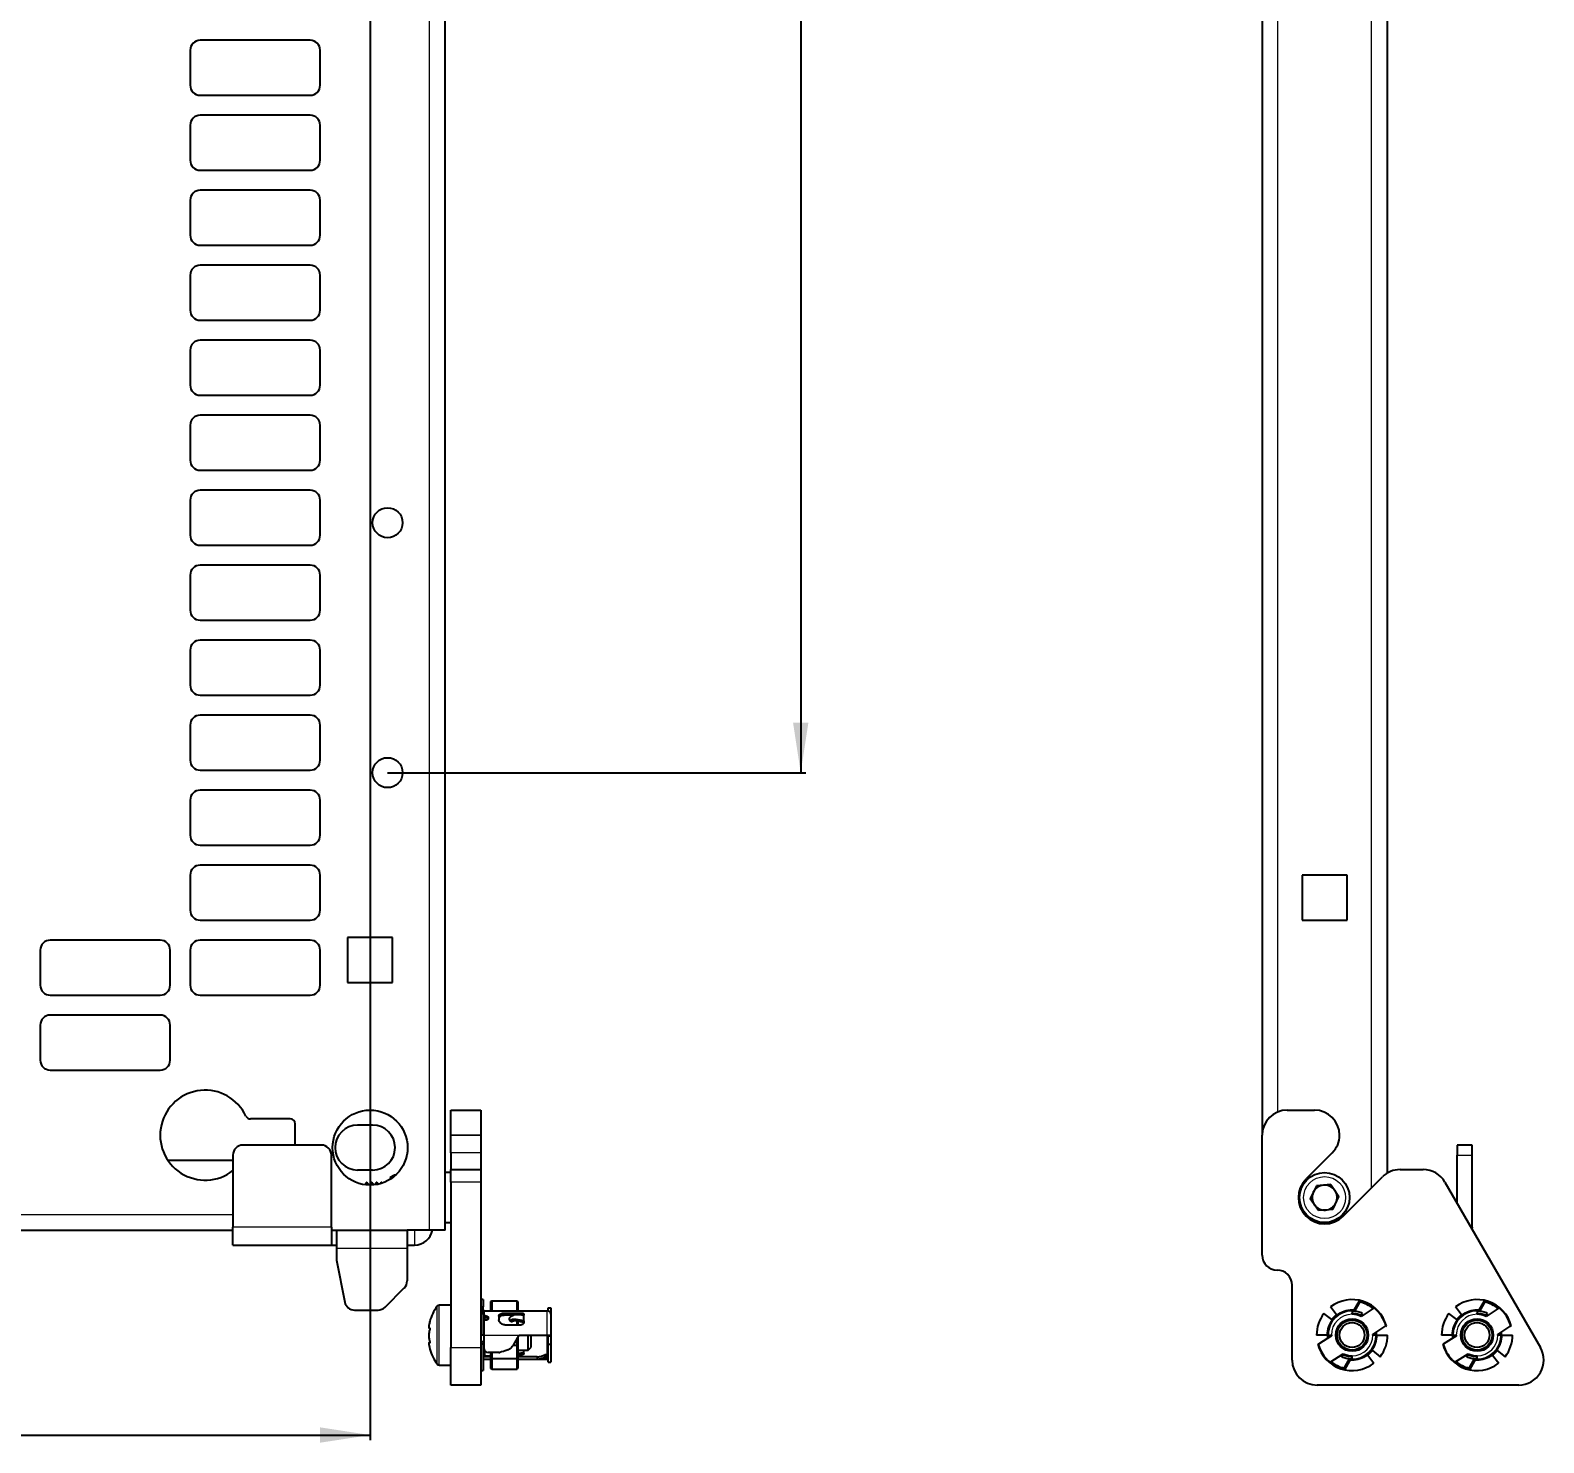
# Model space of a CAD drawing. Header units: millimetres. Extents: x -1035 to 1231, y 351 to 1984.
# Drawn here: x -127 to 175.8, y 492.7 to 775.2 of the extents above; entities that cross this region are included whole.
import ezdxf

# ---------------------------------------------------------------- set-up
doc = ezdxf.new("R2010")
doc.units = ezdxf.units.MM
doc.layers.add('FORMAT', color=7, linetype='Continuous')
doc.styles.add('SLDTEXTSTYLE0', font='TXT', dxfattribs={"width": 0.75})
doc.dimstyles.new('SLDDIMSTYLE0', dxfattribs={"dimtxt": 20, "dimasz": 10, "dimexe": 0, "dimexo": 0.0625, "dimgap": 5, "dimtad": 2, "dimdec": 1, "dimrnd": 1e-09, "dimzin": 12, "dimdsep": 46, "dimtxsty": 'SLDTEXTSTYLE0', "dimsah": 1, "dimcen": 0.09, "dimadec": 0, "dimazin": 3, "dimtfac": 1, "dimtofl": 0, "dimtmove": 0, "dimatfit": 3, "dimfxl": 0, "dimfrac": 2, "dimtolj": 1, "dimtzin": 12, "dimarcsym": 0})

# ---------------------------------------------------------------- blocks, each defined once
blk = doc.blocks.new('_D_2')
at = {"layer": 'FORMAT'}
for p, q in [((-55.52, 1726.74), (28.12, 1726.74)), ((27.12, 1726.74), (27.12, 626.74)), ((-55.52, 626.74), (28.12, 626.74))]:
    blk.add_line(p, q, dxfattribs=at)
for points in [[(27.12, 1726.74), (25.59, 1716.74), (28.66, 1716.74)], [(27.12, 626.74), (28.66, 636.74), (25.59, 636.74)]]:
    blk.add_solid(points, dxfattribs=at)
at = {"layer": 'FORMAT', "insert": (1.34, 1147.19), "char_height": 20, "attachment_point": 1, "rotation": 90, "style": 'SLDTEXTSTYLE0'}
blk.add_mtext('1100', dxfattribs=at)
blk = doc.blocks.new('_D_4')
at = {"layer": 'FORMAT'}
for p, q in [((-915.03, 1176.73), (-915.03, 493.24)), ((-59.03, 1176.73), (-59.03, 493.24)), ((-915.03, 494.24), (-59.03, 494.24))]:
    blk.add_line(p, q, dxfattribs=at)
for points in [[(-915.03, 494.24), (-905.03, 492.71), (-905.03, 495.78)], [(-59.03, 494.24), (-69.03, 495.78), (-69.03, 492.71)]]:
    blk.add_solid(points, dxfattribs=at)
at = {"layer": 'FORMAT', "insert": (-509.19, 520.03), "char_height": 20, "attachment_point": 1, "style": 'SLDTEXTSTYLE0'}
blk.add_mtext('856', dxfattribs=at)

msp = doc.modelspace()

# ---------------------------------------------------------------- linework, layer by layer
at = {"color": 8, "linetype": 'Continuous', "lineweight": 18}
for p, q in [((-47.13, 535.24), (-47.13, 1818.24)), ((122.54, 1818.24), (122.54, 558.87)), ((141.34, 543.72), (141.34, 1818.24)), ((-42.88, 554.24), (-36.88, 554.24)), ((-36.88, 554.24), (-42.88, 554.24)), ((-36.88, 550.7), (-42.88, 550.7)), ((158.44, 550.24), (161.44, 550.24)), ((-36.88, 544.85), (-42.88, 544.85)), ((-887.08, 538.33), (-86.48, 538.33)), ((-66.78, 535.84), (-86.48, 535.84)), ((-50.13, 535.24), (-50.13, 532.24)), ((161.2, 535.84), (161.44, 535.84)), ((-65.78, 531.64), (-51.63, 531.64)), ((-45.64, 508.47), (-45.64, 520.02)), ((-45.2, 508.24), (-45.2, 520.24)), ((-36.18, 519.09), (-36.18, 518.09)), ((-35.93, 517.7), (-35.93, 518.09)), ((-32.08, 518.64), (-32.08, 518.19)), ((-28.78, 518.19), (-28.78, 518.64)), ((-23.58, 514.24), (-23.58, 519.09)), ((-36.18, 517.2), (-36.18, 514.24)), ((-36.18, 514.24), (-29.18, 514.24)), ((-23.58, 510.3), (-23.58, 514.24)), ((-42.88, 511.74), (-36.88, 511.74)), ((-36.18, 510.79), (-36.18, 509.89))]:
    msp.add_line(p, q, dxfattribs=at)
at = {"color": 7, "linetype": 'Continuous', "lineweight": 25}
for p, q in [((-44.03, 535.24), (-44.03, 1818.24)), ((144.44, 1818.24), (144.44, 546.62)), ((119.44, 1789.04), (119.44, 554.24)), ((-71.03, 773.24), (-93.03, 773.24)), ((-95.03, 771.24), (-95.03, 764.24)), ((-69.03, 764.24), (-69.03, 771.24)), ((-93.03, 762.24), (-71.03, 762.24)), ((-71.03, 758.24), (-93.03, 758.24)), ((-95.03, 756.24), (-95.03, 749.24)), ((-69.03, 749.24), (-69.03, 756.24)), ((-93.03, 747.24), (-71.03, 747.24)), ((-71.03, 743.24), (-93.03, 743.24)), ((-95.03, 741.24), (-95.03, 734.24)), ((-69.03, 734.24), (-69.03, 741.24)), ((-93.03, 732.24), (-71.03, 732.24)), ((-71.03, 728.24), (-93.03, 728.24)), ((-95.03, 726.24), (-95.03, 719.24)), ((-69.03, 719.24), (-69.03, 726.24)), ((-93.03, 717.24), (-71.03, 717.24)), ((-71.03, 713.24), (-93.03, 713.24)), ((-95.03, 711.24), (-95.03, 704.24)), ((-69.03, 704.24), (-69.03, 711.24)), ((-93.03, 702.24), (-71.03, 702.24)), ((-71.03, 698.24), (-93.03, 698.24)), ((-95.03, 696.24), (-95.03, 689.24)), ((-69.03, 689.24), (-69.03, 696.24)), ((-93.03, 687.24), (-71.03, 687.24)), ((-71.03, 683.24), (-93.03, 683.24)), ((-95.03, 681.24), (-95.03, 674.24)), ((-69.03, 674.24), (-69.03, 681.24)), ((-93.03, 672.24), (-71.03, 672.24)), ((-95.03, 666.24), (-95.03, 659.24)), ((-71.03, 668.24), (-93.03, 668.24)), ((-69.03, 659.24), (-69.03, 666.24)), ((-93.03, 657.24), (-71.03, 657.24)), ((-95.03, 651.24), (-95.03, 644.24)), ((-71.03, 653.24), (-93.03, 653.24)), ((-69.03, 644.24), (-69.03, 651.24)), ((-93.03, 642.24), (-71.03, 642.24)), ((-95.03, 636.24), (-95.03, 629.24)), ((-71.03, 638.24), (-93.03, 638.24)), ((-69.03, 629.24), (-69.03, 636.24)), ((-93.03, 627.24), (-71.03, 627.24)), ((-95.03, 621.24), (-95.03, 614.24)), ((-71.03, 623.24), (-93.03, 623.24)), ((-69.03, 614.24), (-69.03, 621.24)), ((-93.03, 612.24), (-71.03, 612.24)), ((-95.03, 606.24), (-95.03, 599.24)), ((-71.03, 608.24), (-93.03, 608.24)), ((-69.03, 599.24), (-69.03, 606.24)), ((136.44, 606.24), (127.44, 606.24)), ((127.44, 606.24), (127.44, 597.24)), ((136.44, 597.24), (136.44, 606.24)), ((-93.03, 597.24), (-71.03, 597.24)), ((127.44, 597.24), (136.44, 597.24)), ((-63.53, 593.74), (-63.53, 584.74)), ((-54.53, 593.74), (-63.53, 593.74)), ((-54.53, 584.74), (-54.53, 593.74)), ((-125.03, 591.24), (-125.03, 584.24)), ((-101.03, 593.24), (-123.03, 593.24)), ((-99.03, 584.24), (-99.03, 591.24)), ((-95.03, 591.24), (-95.03, 584.24)), ((-71.03, 593.24), (-93.03, 593.24)), ((-69.03, 584.24), (-69.03, 591.24)), ((-63.53, 584.74), (-54.53, 584.74)), ((-123.03, 582.24), (-101.03, 582.24)), ((-93.03, 582.24), (-71.03, 582.24)), ((-125.03, 576.24), (-125.03, 569.24)), ((-101.03, 578.24), (-123.03, 578.24)), ((-99.03, 569.24), (-99.03, 576.24)), ((-123.03, 567.24), (-101.03, 567.24)), ((-75.03, 557.48), (-82.97, 557.48)), ((-42.88, 559.24), (-36.88, 559.24)), ((-42.88, 554.24), (-42.88, 559.24)), ((-36.88, 559.24), (-36.88, 554.24)), ((124.44, 559.24), (129.94, 559.24)), ((-74.03, 552.24), (-74.03, 556.48)), ((-58.53, 556.24), (-61.53, 556.24)), ((-42.88, 550.7), (-42.88, 554.24)), ((-42.88, 554.24), (-42.88, 554.24)), ((-36.88, 554.24), (-36.88, 550.7)), ((-36.88, 554.24), (-36.88, 554.24)), ((119.44, 530.24), (119.44, 554.24)), ((134.94, 554.24), (134.94, 554.24)), ((-68.78, 552.24), (-84.48, 552.24)), ((161.44, 552.24), (158.44, 552.24)), ((158.44, 552.24), (158.44, 550.24)), ((161.44, 550.24), (161.44, 552.24)), ((-99.51, 549.23), (-86.48, 549.23)), ((-86.48, 550.24), (-86.48, 535.84)), ((-66.78, 535.84), (-66.78, 550.24)), ((-42.88, 550.7), (-42.88, 547.35)), ((-36.88, 550.7), (-36.88, 547.35)), ((133.48, 550.7), (128.23, 545.46)), ((158.44, 540.62), (158.44, 550.24)), ((161.44, 535.84), (161.44, 550.24)), ((-58.53, 547.24), (-61.53, 547.24)), ((-54.16, 546.24), (-55.03, 545.74)), ((-55.03, 545.74), (-55.03, 545.4)), ((-53.93, 546.24), (-54.16, 546.24)), ((-54.16, 546.24), (-54.16, 546.04)), ((-42.88, 546.74), (-44.03, 546.74)), ((-42.88, 547.35), (-36.88, 547.35)), ((-42.88, 544.85), (-42.88, 547.35)), ((-36.88, 547.35), (-36.88, 544.85)), ((135.66, 538.03), (143.51, 545.89)), ((147.05, 547.35), (151.67, 547.35)), ((-59.78, 544.74), (-60.03, 544.49)), ((-60.03, 544.49), (-60.03, 544.31)), ((-59.66, 544.74), (-59.78, 544.74)), ((-59.78, 544.74), (-59.78, 544.28)), ((-59.31, 544.25), (-59.66, 544.74)), ((-59.66, 544.74), (-59.66, 544.27)), ((-58.79, 544.74), (-59.14, 544.25)), ((-58.66, 544.74), (-58.79, 544.74)), ((-58.79, 544.74), (-58.79, 544.25)), ((-58.33, 544.28), (-58.66, 544.74)), ((-58.66, 544.74), (-58.66, 544.25)), ((-57.79, 544.74), (-58.11, 544.3)), ((-57.66, 544.74), (-57.79, 544.74)), ((-57.79, 544.74), (-57.79, 544.35)), ((-57.43, 544.42), (-57.66, 544.74)), ((-57.66, 544.74), (-57.66, 544.37)), ((-56.79, 544.74), (-56.94, 544.54)), ((-56.66, 544.74), (-56.79, 544.74)), ((-56.79, 544.74), (-56.79, 544.58)), ((-56.59, 544.65), (-56.66, 544.74)), ((-56.66, 544.74), (-56.66, 544.63)), ((-42.88, 544.85), (-42.88, 511.74)), ((-36.88, 544.85), (-36.88, 511.74)), ((130.31, 544.12), (129.07, 541.51)), ((133.18, 544.35), (130.31, 544.12)), ((133.18, 544.35), (134.82, 541.97)), ((156, 544.85), (175.11, 511.74)), ((130.7, 539.14), (129.07, 541.51)), ((133.58, 539.37), (130.7, 539.14)), ((133.58, 539.37), (134.82, 541.97)), ((-44.03, 536.74), (-42.88, 536.74)), ((-887.08, 535.23), (-86.48, 535.23)), ((-86.48, 532.24), (-86.48, 535.84)), ((-66.78, 535.84), (-66.78, 532.24)), ((-66.78, 535.24), (-65.78, 535.24)), ((-65.78, 535.24), (-65.78, 531.64)), ((-65.78, 535.24), (-51.63, 535.24)), ((-47.13, 535.24), (-51.63, 535.24)), ((-51.63, 535.24), (-51.63, 531.64)), ((-44.03, 535.24), (-47.13, 535.24)), ((161.44, 535.84), (161.42, 535.46)), ((-86.48, 532.24), (-66.78, 532.24)), ((-66.78, 532.24), (-65.78, 532.24)), ((-65.78, 531.64), (-65.78, 529.24)), ((-51.63, 532.24), (-50.13, 532.24)), ((-51.63, 531.64), (-51.63, 525.07)), ((-65.78, 529.24), (-64.1, 520.85)), ((125.44, 509.24), (125.44, 524.24)), ((-56.04, 519.83), (-52.21, 523.66)), ((-36.38, 521.34), (-36.88, 521.34)), ((-36.38, 521.34), (-36.38, 519.88)), ((-34.88, 520.96), (-34.68, 521.09)), ((-34.88, 519.09), (-34.88, 520.96)), ((-34.68, 521.09), (-34.68, 519.09)), ((-34.68, 521.09), (-29.59, 521.09)), ((-29.59, 519.09), (-29.59, 521.09)), ((-29.59, 521.09), (-29.48, 520.86)), ((-29.48, 520.86), (-29.48, 519.09)), ((137.74, 519.05), (138.91, 521.09)), ((139.01, 520.86), (137.95, 519.02)), ((138.91, 521.09), (139.01, 520.86)), ((162.74, 519.05), (163.91, 521.09)), ((164.01, 520.86), (162.95, 519.02)), ((163.91, 521.09), (164.01, 520.86)), ((-62.14, 519.24), (-57.45, 519.24)), ((-42.88, 520.24), (-45.2, 520.24)), ((-36.88, 519.88), (-36.38, 519.88)), ((-36.88, 518.57), (-36.38, 518.57)), ((-36.38, 518.57), (-36.38, 519.88)), ((-36.38, 518.57), (-36.38, 514.24)), ((-36.18, 519.09), (-25.58, 519.09)), ((-35.93, 518.09), (-36.18, 518.09)), ((-33.28, 518), (-33.28, 517.32)), ((-32.08, 518.64), (-28.78, 518.64)), ((-30.36, 518.19), (-32.08, 518.19)), ((-28.28, 518.4), (-28.28, 518.19)), ((-28.28, 517.06), (-28.28, 518.19)), ((-25.58, 519.09), (-23.58, 519.09)), ((-23.38, 519.68), (-22.88, 519.68)), ((-23.38, 519.06), (-23.38, 519.68)), ((-22.88, 519.68), (-22.88, 518.39)), ((-22.88, 518.39), (-22.88, 514.24)), ((133.39, 517.36), (131.81, 518.57)), ((134.33, 518.3), (133.12, 519.88)), ((134.28, 518.28), (133.4, 517.41)), ((137.44, 519.29), (137.44, 519.09)), ((137.44, 519.29), (137.87, 519.28)), ((137.44, 519.09), (137.44, 518.39)), ((137.44, 518.54), (137.47, 518.59)), ((137.69, 518.56), (137.59, 518.39)), ((141.86, 519.68), (139.25, 517.98)), ((139.49, 518.64), (139.28, 518.19)), ((158.39, 517.36), (156.81, 518.57)), ((159.33, 518.3), (158.12, 519.88)), ((159.28, 518.28), (158.4, 517.41)), ((162.44, 519.29), (162.44, 519.09)), ((162.44, 519.29), (162.87, 519.28)), ((162.44, 519.09), (162.44, 518.39)), ((162.44, 518.54), (162.47, 518.59)), ((162.69, 518.56), (162.59, 518.39)), ((166.86, 519.68), (164.25, 517.98)), ((164.49, 518.64), (164.28, 518.19)), ((-36.08, 517.24), (-36.33, 517.24)), ((-35.93, 517.7), (-36.18, 517.7)), ((-35.93, 517.2), (-36.18, 517.2)), ((-36.08, 517.2), (-36.08, 517.7)), ((-35.38, 517.73), (-35.38, 517.61)), ((-32.08, 516.29), (-28.78, 516.29)), ((-31.2, 517.44), (-31.2, 517.47)), ((-31.16, 517.3), (-30.93, 517)), ((-29.59, 516.29), (-29.59, 517.07)), ((-29.48, 517.02), (-29.48, 516.29)), ((-28.28, 517.06), (-28.28, 516.74)), ((141.59, 514.37), (144.2, 516.07)), ((142.29, 514.83), (142.29, 514.24)), ((144.16, 516.04), (144.3, 516.08)), ((166.59, 514.37), (169.2, 516.07)), ((167.29, 514.83), (167.29, 514.24)), ((169.16, 516.04), (169.3, 516.08)), ((-47.09, 512.71), (-47.23, 512.71)), ((-36.38, 514.24), (-36.88, 514.24)), ((-36.88, 512.94), (-36.38, 512.94)), ((-36.38, 512.41), (-36.88, 512.41)), ((-36.38, 514.24), (-36.18, 514.24)), ((-36.38, 512.94), (-36.38, 512.41)), ((-36.38, 512.8), (-36.18, 512.79)), ((-36.38, 512.41), (-36.38, 507.14)), ((-36.18, 511.49), (-36.18, 514.24)), ((-30.33, 512.24), (-29.18, 514.24)), ((-30.33, 512.25), (-29.59, 512.25)), ((-29.59, 512.25), (-29.59, 513.52)), ((-29.59, 509.55), (-29.59, 512.25)), ((-29.48, 512.24), (-29.59, 512.25)), ((-29.48, 513.72), (-29.48, 512.24)), ((-29.48, 512.24), (-29.48, 509.58)), ((-29.18, 514.24), (-23.58, 514.24)), ((-27.38, 514.11), (-27.38, 514.24)), ((-27.38, 511.24), (-27.38, 514.11)), ((-26.88, 514.24), (-26.88, 511.74)), ((-23.58, 514.24), (-22.88, 514.24)), ((-23.38, 514.11), (-23.38, 514.24)), ((-23.38, 514.11), (-22.88, 514.11)), ((-23.38, 512.42), (-23.38, 514.11)), ((-23.38, 512.42), (-22.88, 512.42)), ((-23.38, 508.81), (-23.38, 512.42)), ((-22.88, 514.24), (-22.88, 514.11)), ((-22.88, 514.11), (-22.88, 512.42)), ((-22.88, 512.42), (-22.88, 508.81)), ((132.39, 514.24), (130.34, 514.24)), ((130.72, 512.44), (130.59, 512.41)), ((133.3, 514.11), (130.69, 512.42)), ((132.39, 514.24), (132.59, 514.24)), ((132.59, 514.24), (133.29, 514.24)), ((132.59, 513.66), (132.59, 514.24)), ((133.09, 514.24), (133.09, 513.98)), ((142.29, 514.24), (141.59, 514.24)), ((141.79, 514.24), (141.79, 514.51)), ((142.49, 514.24), (142.29, 514.24)), ((142.49, 514.24), (144.54, 514.24)), ((157.39, 514.24), (155.34, 514.24)), ((155.72, 512.44), (155.59, 512.41)), ((158.3, 514.11), (155.69, 512.42)), ((157.39, 514.24), (157.59, 514.24)), ((157.59, 514.24), (158.29, 514.24)), ((157.59, 513.66), (157.59, 514.24)), ((158.09, 514.24), (158.09, 513.98)), ((167.29, 514.24), (166.59, 514.24)), ((166.79, 514.24), (166.79, 514.51)), ((167.49, 514.24), (167.29, 514.24)), ((167.49, 514.24), (169.54, 514.24)), ((-42.88, 504.24), (-42.88, 511.74)), ((-36.88, 511.74), (-36.88, 504.24)), ((-36.38, 511.24), (-36.13, 511.24)), ((-36.08, 510.79), (-36.18, 510.79)), ((-34.88, 509.89), (-36.18, 509.89)), ((-36.18, 509.39), (-34.88, 509.39)), ((-36.08, 510.09), (-36.08, 511.12)), ((-36.08, 510.09), (-34.88, 510.09)), ((-33.27, 510.74), (-35.43, 510.74)), ((-34.88, 509.57), (-34.88, 510.74)), ((-34.88, 507.53), (-34.88, 509.57)), ((-34.68, 509.55), (-34.88, 509.57)), ((-34.68, 510.74), (-34.68, 509.55)), ((-34.68, 509.55), (-34.68, 507.4)), ((-34.68, 509.55), (-29.59, 509.55)), ((-29.48, 509.58), (-29.59, 509.55)), ((-29.59, 507.4), (-29.59, 509.55)), ((-29.48, 511.24), (-27.38, 511.24)), ((-28.28, 510.7), (-29.48, 510.58)), ((-28.78, 510.3), (-29.48, 510.3)), ((-25.58, 509.89), (-29.48, 509.89)), ((-29.48, 509.58), (-29.48, 507.63)), ((-29.48, 509.39), (-25.58, 509.39)), ((-28.28, 510.7), (-28.28, 511.24)), ((-28.28, 510.54), (-28.28, 510.7)), ((-27.38, 511.24), (-26.88, 511.74)), ((-25.58, 509.89), (-25.58, 509.39)), ((-25.58, 509.39), (-23.58, 509.39)), ((-24.08, 510.3), (-24.08, 509.85)), ((-23.58, 510.3), (-24.08, 510.3)), ((-24.08, 509.85), (-23.58, 509.85)), ((-23.58, 509.85), (-23.58, 510.3)), ((-23.38, 508.81), (-22.88, 508.81)), ((133.03, 508.81), (135.64, 510.51)), ((135.39, 509.85), (135.61, 510.3)), ((135.88, 507.63), (136.94, 509.46)), ((137.15, 509.43), (135.98, 507.4)), ((137.44, 509.19), (137.02, 509.21)), ((137.2, 509.92), (137.3, 510.1)), ((137.44, 509.94), (137.42, 509.9)), ((137.44, 509.39), (137.44, 510.09)), ((137.44, 509.19), (137.44, 509.39)), ((140.56, 510.19), (141.77, 508.61)), ((140.61, 510.2), (141.48, 511.08)), ((141.5, 511.13), (143.08, 509.92)), ((158.03, 508.81), (160.64, 510.51)), ((160.39, 509.85), (160.61, 510.3)), ((160.88, 507.63), (161.94, 509.46)), ((162.15, 509.43), (160.98, 507.4)), ((162.44, 509.19), (162.02, 509.21)), ((162.2, 509.92), (162.3, 510.1)), ((162.44, 509.94), (162.42, 509.9)), ((162.44, 509.39), (162.44, 510.09)), ((162.44, 509.19), (162.44, 509.39)), ((165.56, 510.19), (166.77, 508.61)), ((165.61, 510.2), (166.48, 511.08)), ((166.5, 511.13), (168.08, 509.92)), ((-45.2, 508.24), (-42.88, 508.24)), ((-36.88, 507.14), (-36.38, 507.14)), ((-34.68, 507.4), (-34.88, 507.53)), ((-34.68, 507.4), (-29.59, 507.4)), ((-29.48, 507.63), (-29.59, 507.4)), ((135.88, 507.63), (135.98, 507.4)), ((160.88, 507.63), (160.98, 507.4)), ((-36.88, 504.24), (-42.88, 504.24)), ((170.78, 504.24), (130.44, 504.24))]:
    msp.add_line(p, q, dxfattribs=at)
at = {"color": 7, "linetype": 'Continuous', "lineweight": 25, "flags": 128}
for points in [[(-47.11, 516.93), (-47.17, 516.68), (-47.29, 516.16)], [(-36.38, 517.72), (-36.31, 517.71), (-36.18, 517.7)], [(-36.38, 517.32), (-36.37, 517.29), (-36.36, 517.27), (-36.34, 517.25), (-36.32, 517.23), (-36.29, 517.22), (-36.25, 517.21), (-36.21, 517.2), (-36.18, 517.2)], [(-36.08, 517.37), (-36.12, 517.28), (-36.13, 517.24)], [(-47.29, 512.33), (-47.18, 511.81), (-47.07, 511.42)], [(-36.38, 510.77), (-36.31, 510.78), (-36.18, 510.79)], [(-36.38, 509.86), (-36.31, 509.88), (-36.18, 509.89)], [(-23.58, 509.39), (-23.44, 509.41), (-23.38, 509.42)]]:
    msp.add_lwpolyline(points, dxfattribs=at)
at = {"color": 7, "linetype": 'Continuous', "lineweight": 25}
for centre, radius in [((-55.53, 676.74), 3), ((-55.53, 626.74), 3), ((-59.03, 551.74), 7.5), ((131.94, 541.74), 5), ((137.44, 514.24), 3.25), ((137.44, 514.24), 3), ((137.44, 514.24), 2.5), ((162.44, 514.24), 3.25), ((162.44, 514.24), 3), ((162.44, 514.24), 2.5)]:
    msp.add_circle(centre, radius, dxfattribs=at)
at = {"color": 8, "linetype": 'Continuous', "lineweight": 18}
msp.add_circle((131.94, 541.74), 4.2, dxfattribs=at)
at = {"color": 7, "linetype": 'Continuous', "lineweight": 25}
for centre, radius, start, end in [((-93.03, 771.24), 2, 90, 180), ((-71.03, 771.24), 2, 0, 90), ((-93.03, 764.24), 2, 180, 270), ((-71.03, 764.24), 2, 270, 0), ((-93.03, 756.24), 2, 90, 180), ((-71.03, 756.24), 2, 0, 90), ((-93.03, 749.24), 2, 180, 270), ((-71.03, 749.24), 2, 270, 0), ((-93.03, 741.24), 2, 90, 180), ((-71.03, 741.24), 2, 0, 90), ((-93.03, 734.24), 2, 180, 270), ((-71.03, 734.24), 2, 270, 0), ((-93.03, 726.24), 2, 90, 180), ((-71.03, 726.24), 2, 0, 90), ((-93.03, 719.24), 2, 180, 270), ((-71.03, 719.24), 2, 270, 0), ((-93.03, 711.24), 2, 90, 180), ((-71.03, 711.24), 2, 0, 90), ((-93.03, 704.24), 2, 180, 270), ((-71.03, 704.24), 2, 270, 0), ((-93.03, 696.24), 2, 90, 180), ((-71.03, 696.24), 2, 0, 90), ((-93.03, 689.24), 2, 180, 270), ((-71.03, 689.24), 2, 270, 0), ((-93.03, 681.24), 2, 90, 180), ((-71.03, 681.24), 2, 0, 90), ((-93.03, 674.24), 2, 180, 270), ((-71.03, 674.24), 2, 270, 0), ((-93.03, 666.24), 2, 90, 180), ((-71.03, 666.24), 2, 0, 90), ((-93.03, 659.24), 2, 180, 270), ((-71.03, 659.24), 2, 270, 0), ((-93.03, 651.24), 2, 90, 180), ((-71.03, 651.24), 2, 0, 90), ((-93.03, 644.24), 2, 180, 270), ((-71.03, 644.24), 2, 270, 0), ((-93.03, 636.24), 2, 90, 180), ((-71.03, 636.24), 2, 0, 90), ((-93.03, 629.24), 2, 180, 270), ((-71.03, 629.24), 2, 270, 0), ((-93.03, 621.24), 2, 90, 180), ((-71.03, 621.24), 2, 0, 90), ((-93.03, 614.24), 2, 180, 270), ((-71.03, 614.24), 2, 270, 0), ((-93.03, 606.24), 2, 90, 180), ((-71.03, 606.24), 2, 0, 90), ((-93.03, 599.24), 2, 180, 270), ((-71.03, 599.24), 2, 270, 0), ((-123.03, 591.24), 2, 90, 180), ((-101.03, 591.24), 2, 0, 90), ((-93.03, 591.24), 2, 90, 180), ((-71.03, 591.24), 2, 0, 90), ((-123.03, 584.24), 2, 180, 270), ((-101.03, 584.24), 2, 270, 0), ((-93.03, 584.24), 2, 180, 270), ((-71.03, 584.24), 2, 270, 0), ((-123.03, 576.24), 2, 90, 180), ((-101.03, 576.24), 2, 0, 90), ((-123.03, 569.24), 2, 180, 270), ((-101.03, 569.24), 2, 270, 0), ((-92.03, 554.23), 9, 25.1507, 308.0731), ((-82.97, 558.48), 1, 205.1507, 270), ((-75.03, 556.48), 1, 0, 90), ((124.44, 554.24), 5, 90, 180), ((129.94, 554.24), 5, 0, 90), ((-61.53, 551.74), 4.5, 90, 270), ((-58.53, 551.74), 4.5, 270, 90), ((129.94, 554.24), 5, 315, 0), ((-84.48, 550.24), 2, 90, 180), ((-68.78, 550.24), 2, 0, 90), ((131.94, 541.74), 5.25, 135, 315), ((147.05, 542.35), 5, 90, 135), ((151.67, 542.35), 5, 30, 90), ((131.94, 541.74), 2.5, 154.5743, 214.5743), ((131.94, 541.74), 2.5, 94.5743, 154.5743), ((131.94, 541.74), 2.5, 34.5743, 94.5743), ((131.94, 541.74), 2.5, 334.5743, 34.5743), ((131.94, 541.74), 2.5, 214.5743, 274.5743), ((131.94, 541.74), 2.5, 274.5743, 334.5743), ((-50.13, 535.84), 3.6, 270, 350.4059), ((122.44, 530.24), 3, 180, 270), ((122.44, 524.24), 3, 0, 90), ((-53.63, 525.07), 2, 315, 360), ((-62.14, 521.24), 2, 191.3099, 270), ((137.44, 514.24), 7.1, 15, 127.5), ((137.44, 514.24), 7, 50.8871, 77.8871), ((137.44, 514.24), 6.8, 51.4319, 76.6644), ((162.44, 514.24), 7.1, 15, 127.5), ((162.44, 514.24), 7, 50.8871, 77.8871), ((162.44, 514.24), 6.8, 51.4319, 76.6644), ((-57.45, 521.24), 2, 270, 315), ((-37.48, 514.24), 10, 144.7485, 164.4243), ((-45.2, 519.7), 0.54, 90, 144.7485), ((-36.18, 519.29), 0.2, 180, 270), ((-36.19, 518.27), 0.183, 187.3339, 275.8124), ((-23.58, 518.39), 0.7, 360, 90), ((137.44, 514.24), 7.1, 142.5, 180), ((137.44, 514.24), 4.85, 90, 180), ((137.44, 514.24), 4.15, 64.203, 90), ((137.44, 514.24), 7, 15.1129, 50.8871), ((162.44, 514.24), 7.1, 142.5, 180), ((162.44, 514.24), 4.85, 90, 180), ((162.44, 514.24), 4.15, 64.203, 90), ((162.44, 514.24), 7, 15.1129, 50.8871), ((137.44, 514.24), 7.1, 195, 307.5), ((137.44, 514.24), 7, 195.1129, 230.8871), ((137.44, 514.24), 4.15, 180, 181.797), ((137.44, 514.24), 4.85, 270, 0), ((137.44, 514.24), 4.15, 0, 1.797), ((137.44, 514.24), 7.1, 322.5, 0), ((162.44, 514.24), 7.1, 195, 307.5), ((162.44, 514.24), 7, 195.1129, 230.8871), ((162.44, 514.24), 4.15, 180, 181.797), ((162.44, 514.24), 4.85, 270, 0), ((162.44, 514.24), 4.15, 0, 1.797), ((162.44, 514.24), 7.1, 322.5, 0), ((-37.48, 514.24), 10, 196.3891, 215.2515), ((-36.28, 511.16), 0.0996, 125.5332, 176.0721), ((-36.18, 509.19), 0.2, 90, 180), ((-35.43, 511.49), 0.75, 180, 270), ((-33.27, 511.49), 0.75, 270, 285.0484), ((-23.58, 510.09), 0.2, 270, 0), ((130.44, 509.24), 5, 180, 270), ((137.44, 514.24), 7, 230.8871, 257.8871), ((137.44, 514.24), 6.8, 231.4319, 256.6644), ((137.44, 514.24), 4.15, 244.203, 270), ((162.44, 514.24), 7, 230.8871, 257.8871), ((162.44, 514.24), 6.8, 231.4319, 256.6644), ((162.44, 514.24), 4.15, 244.203, 270), ((170.78, 509.24), 5, 270, 30), ((-45.2, 508.78), 0.54, 215.2515, 270)]:
    msp.add_arc(centre, radius, start, end, dxfattribs=at)
at = {"color": 8, "linetype": 'Continuous', "lineweight": 18}
for centre, radius, start, end in [((137.44, 514.24), 4.15, 90, 180), ((137.44, 514.24), 5.05, 90, 127.5), ((162.44, 514.24), 4.15, 90, 180), ((162.44, 514.24), 5.05, 90, 127.5), ((137.44, 514.24), 5.05, 142.5, 180), ((162.44, 514.24), 5.05, 142.5, 180), ((137.44, 514.24), 4.15, 270, 0), ((137.44, 514.24), 5.05, 322.5, 0), ((162.44, 514.24), 4.15, 270, 0), ((162.44, 514.24), 5.05, 322.5, 0), ((137.44, 514.24), 5.05, 270, 307.5), ((162.44, 514.24), 5.05, 270, 307.5)]:
    msp.add_arc(centre, radius, start, end, dxfattribs=at)
at = {"color": 7, "linetype": 'Continuous', "lineweight": 25}
for points, knots in [([(-35.93, 518.09), (-35.86, 518.09), (-35.74, 518.08), (-35.58, 518.02), (-35.45, 517.93), (-35.38, 517.83), (-35.38, 517.76), (-35.38, 517.73)], [0, 0, 0, 0, 0.214393, 0.428789, 0.643061, 0.856854, 1, 1, 1, 1]), ([(-33.28, 518), (-33.26, 518.08), (-33.24, 518.24), (-33.04, 518.43), (-32.74, 518.56), (-32.4, 518.63), (-32.17, 518.64), (-32.08, 518.64)], [0, 0, 0, 0, 0.212833, 0.42585, 0.635542, 0.846587, 1, 1, 1, 1]), ([(-32.08, 518.19), (-32.21, 518.18), (-32.48, 518.17), (-32.84, 518.08), (-33.11, 517.93), (-33.25, 517.73), (-33.27, 517.59), (-33.28, 517.53)], [0, 0, 0, 0, 0.212875, 0.425767, 0.637937, 0.847353, 1, 1, 1, 1]), ([(-30.8, 517.98), (-30.85, 517.95), (-30.95, 517.9), (-31.07, 517.78), (-31.16, 517.65), (-31.2, 517.54), (-31.2, 517.48), (-31.2, 517.47)], [0, 0, 0, 0, 0.225867, 0.451734, 0.677598, 0.903479, 1, 1, 1, 1]), ([(-28.28, 518.19), (-28.77, 518.26), (-29.45, 518.34), (-30.34, 518.23), (-30.64, 518.06), (-30.8, 517.98)], [0, 0, 0, 0, 0.5876932, 0.7908183, 1, 1, 1, 1]), ([(-28.78, 518.64), (-28.72, 518.64), (-28.61, 518.63), (-28.46, 518.6), (-28.34, 518.54), (-28.28, 518.47), (-28.28, 518.42), (-28.28, 518.4)], [0, 0, 0, 0, 0.214445, 0.428893, 0.643239, 0.857188, 1, 1, 1, 1]), ([(134.63, 518.19), (134.5, 518.27), (134.34, 518.37), (134.31, 518.24), (134.3, 518.2)], [0, 0, 0, 0, 0.743146, 1, 1, 1, 1]), ([(137.44, 519.09), (137.84, 519.06), (138.54, 519), (139.2, 518.75), (139.49, 518.64)], [0, 0, 0, 0, 0.559866, 1, 1, 1, 1]), ([(137.44, 518.59), (137.8, 518.57), (138.43, 518.53), (139.02, 518.29), (139.28, 518.19)], [0, 0, 0, 0, 0.559785, 1, 1, 1, 1]), ([(159.63, 518.19), (159.5, 518.27), (159.35, 518.37), (159.32, 518.26), (159.32, 518.24)], [0, 0, 0, 0, 0.832234, 1, 1, 1, 1]), ([(162.44, 519.09), (162.84, 519.06), (163.54, 519), (164.2, 518.75), (164.49, 518.64)], [0, 0, 0, 0, 0.559866, 1, 1, 1, 1]), ([(162.44, 518.59), (162.8, 518.57), (163.43, 518.53), (164.02, 518.29), (164.28, 518.19)], [0, 0, 0, 0, 0.559785, 1, 1, 1, 1]), ([(-47.11, 516.93), (-47.1, 516.96), (-47.09, 517), (-47.08, 517.03), (-47.08, 517.04), (-47.08, 517.04), (-47.08, 517.03), (-47.09, 516.99), (-47.14, 516.78), (-47.24, 516.39), (-47.3, 515.94), (-47.3, 515.68), (-47.24, 515.61), (-47.16, 515.62), (-47.1, 515.6), (-47.08, 515.59), (-47.08, 515.55), (-47.08, 515.53), (-47.08, 515.5), (-47.08, 515.45), (-47.13, 515.27), (-47.21, 514.99), (-47.28, 514.6), (-47.31, 514.19), (-47.28, 513.69), (-47.2, 513.29), (-47.12, 512.96), (-47.09, 512.84), (-47.08, 512.78), (-47.08, 512.75), (-47.08, 512.72), (-47.08, 512.7), (-47.1, 512.68), (-47.18, 512.69), (-47.26, 512.74), (-47.31, 512.65), (-47.29, 512.35), (-47.21, 511.97), (-47.14, 511.68), (-47.11, 511.58), (-47.1, 511.51), (-47.08, 511.47), (-47.08, 511.45), (-47.08, 511.45), (-47.08, 511.45)], [0, 0, 0, 0, 0.010728, 0.015224, 0.018112, 0.020571, 0.023024, 0.027377, 0.040819, 0.103498, 0.166695, 0.204011, 0.256335, 0.314494, 0.327735, 0.341099, 0.344105, 0.346621, 0.34914, 0.352978, 0.363553, 0.410702, 0.470972, 0.507237, 0.543762, 0.627026, 0.651816, 0.664256, 0.66927, 0.671997, 0.674747, 0.677852, 0.683424, 0.704689, 0.788652, 0.828321, 0.868497, 0.946466, 0.965714, 0.977954, 0.986009, 0.994111, 0.997345, 1, 1, 1, 1]), ([(-47.29, 516.16), (-47.29, 516.13), (-47.3, 516.09), (-47.3, 516.1), (-47.29, 516.11)], [0, 0, 0, 0, 0.65651, 1, 1, 1, 1]), ([(-35.41, 517.47), (-35.44, 517.5), (-35.49, 517.57), (-35.63, 517.65), (-35.78, 517.69), (-35.88, 517.69), (-35.93, 517.7)], [0, 0, 0, 0, 0.252501, 0.531568, 0.811143, 1, 1, 1, 1]), ([(-35.38, 517.61), (-35.38, 517.57), (-35.39, 517.48), (-35.49, 517.35), (-35.63, 517.26), (-35.78, 517.2), (-35.88, 517.2), (-35.93, 517.2)], [0, 0, 0, 0, 0.214305, 0.42865, 0.642279, 0.856223, 1, 1, 1, 1]), ([(-32.08, 516.29), (-32.21, 516.31), (-32.48, 516.33), (-32.84, 516.52), (-33.11, 516.78), (-33.25, 517.06), (-33.27, 517.24), (-33.28, 517.32)], [0, 0, 0, 0, 0.213238, 0.42649, 0.63916, 0.849598, 1, 1, 1, 1]), ([(-31.2, 517.44), (-31.2, 517.4), (-31.19, 517.32), (-31.11, 517.25), (-31, 517.21), (-30.89, 517.22), (-30.82, 517.24), (-30.8, 517.24)], [0, 0, 0, 0, 0.225883, 0.451767, 0.67765, 0.903524, 1, 1, 1, 1]), ([(-30.92, 517.01), (-30.91, 516.99), (-30.9, 516.98), (-30.89, 516.96), (-30.89, 516.96)], [0, 0, 0, 0, 0.872289, 1, 1, 1, 1]), ([(-30.55, 516.94), (-30.6, 516.92), (-30.7, 516.9), (-30.81, 516.91), (-30.86, 516.95), (-30.89, 516.96)], [0, 0, 0, 0, 0.369126, 0.738256, 1, 1, 1, 1]), ([(-28.28, 517.06), (-28.77, 517.17), (-29.45, 517.31), (-30.34, 517.43), (-30.64, 517.3), (-30.8, 517.24)], [0, 0, 0, 0, 0.587693, 0.790818, 1, 1, 1, 1]), ([(-28.28, 516.77), (-28.7, 516.87), (-29.3, 517), (-30.11, 517.12), (-30.4, 517), (-30.55, 516.94)], [0, 0, 0, 0, 0.56666, 0.780905, 1, 1, 1, 1]), ([(-28.28, 516.74), (-28.28, 516.69), (-28.29, 516.59), (-28.38, 516.46), (-28.5, 516.36), (-28.64, 516.3), (-28.74, 516.3), (-28.78, 516.29)], [0, 0, 0, 0, 0.2143729, 0.4287785, 0.6425919, 0.8566662, 1, 1, 1, 1]), ([(133.5, 517.06), (133.42, 517.19), (133.32, 517.34), (133.43, 517.37), (133.45, 517.37)], [0, 0, 0, 0, 0.8322341, 1, 1, 1, 1]), ([(158.5, 517.06), (158.42, 517.19), (158.32, 517.34), (158.43, 517.37), (158.45, 517.37)], [0, 0, 0, 0, 0.8322341, 1, 1, 1, 1]), ([(-47.29, 512.33), (-47.29, 512.35), (-47.3, 512.39), (-47.3, 512.38), (-47.29, 512.38)], [0, 0, 0, 0, 0.429774, 1, 1, 1, 1]), ([(-36.38, 512.53), (-36.37, 512.54), (-36.37, 512.56), (-36.36, 512.58), (-36.32, 512.6), (-36.25, 512.6), (-36.2, 512.59), (-36.18, 512.59)], [0, 0, 0, 0, 0.195302, 0.377541, 0.538909, 0.761383, 1, 1, 1, 1]), ([(-30.33, 512.24), (-30.5, 512.03), (-30.85, 511.58), (-31.83, 511.11), (-32.6, 510.9), (-33.08, 510.77)], [0, 0, 0, 0, 0.254027, 0.526591, 1, 1, 1, 1]), ([(-36.38, 511.47), (-36.37, 511.48), (-36.37, 511.5), (-36.36, 511.53), (-36.32, 511.56), (-36.24, 511.57), (-36.19, 511.58), (-36.16, 511.58)], [0, 0, 0, 0, 0.1874623, 0.362386, 0.5172771, 0.7506419, 1, 1, 1, 1]), ([(-28.28, 510.54), (-28.28, 510.51), (-28.29, 510.45), (-28.38, 510.38), (-28.5, 510.33), (-28.64, 510.31), (-28.74, 510.3), (-28.78, 510.3)], [0, 0, 0, 0, 0.214295, 0.42863, 0.64223, 0.856153, 1, 1, 1, 1]), ([(-25.58, 509.89), (-25.3, 509.92), (-24.8, 509.96), (-24.3, 510.2), (-24.08, 510.3)], [0, 0, 0, 0, 0.559868, 1, 1, 1, 1]), ([(-25.58, 509.39), (-25.3, 509.43), (-24.8, 509.49), (-24.3, 509.74), (-24.08, 509.85)], [0, 0, 0, 0, 0.559911, 1, 1, 1, 1]), ([(-23.58, 509.39), (-23.58, 509.43), (-23.58, 509.49), (-23.58, 509.74), (-23.58, 509.85)], [0, 0, 0, 0, 0.559866, 1, 1, 1, 1]), ([(137.44, 509.39), (137.05, 509.43), (136.35, 509.49), (135.69, 509.74), (135.39, 509.85)], [0, 0, 0, 0, 0.559866, 1, 1, 1, 1]), ([(137.44, 509.89), (137.09, 509.92), (136.45, 509.96), (135.87, 510.2), (135.61, 510.3)], [0, 0, 0, 0, 0.559785, 1, 1, 1, 1]), ([(140.26, 510.3), (140.39, 510.22), (140.54, 510.12), (140.57, 510.23), (140.57, 510.25)], [0, 0, 0, 0, 0.832234, 1, 1, 1, 1]), ([(141.39, 511.43), (141.47, 511.3), (141.57, 511.14), (141.44, 511.11), (141.4, 511.1)], [0, 0, 0, 0, 0.743146, 1, 1, 1, 1]), ([(162.44, 509.39), (162.05, 509.43), (161.35, 509.49), (160.69, 509.74), (160.39, 509.85)], [0, 0, 0, 0, 0.5598658, 1, 1, 1, 1]), ([(162.44, 509.89), (162.09, 509.92), (161.45, 509.96), (160.87, 510.2), (160.61, 510.3)], [0, 0, 0, 0, 0.559785, 1, 1, 1, 1]), ([(165.26, 510.3), (165.39, 510.22), (165.54, 510.12), (165.57, 510.23), (165.57, 510.25)], [0, 0, 0, 0, 0.8322341, 1, 1, 1, 1]), ([(166.39, 511.43), (166.47, 511.3), (166.57, 511.15), (166.46, 511.12), (166.44, 511.12)], [0, 0, 0, 0, 0.8322341, 1, 1, 1, 1])]:
    msp.add_open_spline(points, degree=3, knots=knots, dxfattribs=at)
at = {"color": 8, "linetype": 'Continuous', "lineweight": 18}
msp.add_open_spline([(-30.8, 517.24), (-30.76, 517.19), (-30.69, 517.11), (-30.61, 517), (-30.56, 516.95), (-30.55, 516.94)], degree=3, knots=[0, 0, 0, 0, 0.502362, 0.815418, 1, 1, 1, 1], dxfattribs=at)

# ---------------------------------------------------------------- dimensions: what is measured, and where the dimension line sits
at = {"layer": 'FORMAT'}
for base, p1, p2, angle, picture, middle in [((27.12, 626.74), (-55.53, 1726.74), (-55.53, 626.74), 90, '_D_2', (27.12, 1176.74)), ((-59.03, 494.24), (-915.03, 1176.74), (-59.03, 1176.74), 0, '_D_4', (-487.03, 494.24))]:
    dim = msp.add_linear_dim(base=base, p1=p1, p2=p2, angle=angle, dimstyle='SLDDIMSTYLE0', dxfattribs=at)
    dim.commit()
    dim.dimension.update_dxf_attribs({"geometry": picture, "text_midpoint": middle, "dimtype": 160})

doc.saveas('drawing.dxf')
